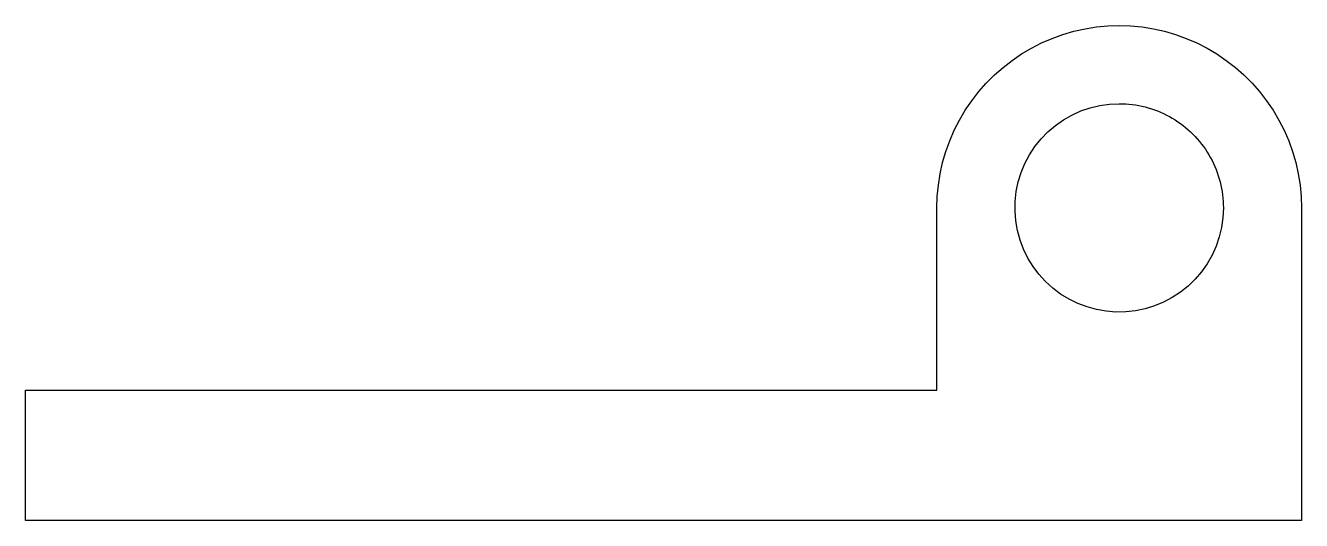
# Model space of a CAD drawing. Header units: metres. Extents: x -37 to 12, y 0 to 19.
import ezdxf

# ---------------------------------------------------------------- set-up
doc = ezdxf.new("R2010")
doc.units = ezdxf.units.M

msp = doc.modelspace()

# ---------------------------------------------------------------- linework, layer by layer
for points in [[(-2, 12), (-1.986, 12.44), (-1.945, 12.877), (-1.876, 13.312), (-1.78, 13.741), (-1.657, 14.163), (-1.508, 14.577), (-1.334, 14.98), (-1.134, 15.372), (-0.91, 15.751), (-0.663, 16.114), (-0.394, 16.462), (-0.103, 16.792), (0.208, 17.103), (0.538, 17.394), (0.886, 17.663), (1.249, 17.91), (1.628, 18.134), (2.02, 18.334), (2.423, 18.508), (2.837, 18.657), (3.259, 18.78), (3.688, 18.876), (4.123, 18.945), (4.56, 18.986), (5, 19), (5.44, 18.986), (5.877, 18.945), (6.312, 18.876), (6.741, 18.78), (7.163, 18.657), (7.577, 18.508), (7.98, 18.334), (8.372, 18.134), (8.751, 17.91), (9.114, 17.663), (9.462, 17.394), (9.792, 17.103), (10.103, 16.792), (10.394, 16.462), (10.663, 16.114), (10.91, 15.751), (11.134, 15.372), (11.334, 14.98), (11.508, 14.577), (11.657, 14.163), (11.78, 13.741), (11.876, 13.312), (11.945, 12.877), (11.986, 12.44), (12, 12)], [(9, 12), (8.982, 11.624), (8.929, 11.25), (8.841, 10.884), (8.719, 10.528), (8.564, 10.184), (8.377, 9.857), (8.161, 9.548), (7.916, 9.262), (7.645, 9), (7.351, 8.764), (7.036, 8.557), (6.703, 8.381), (6.355, 8.236), (5.995, 8.126), (5.626, 8.049), (5.251, 8.008), (4.874, 8.002), (4.499, 8.032), (4.127, 8.096), (3.764, 8.196), (3.411, 8.329), (3.073, 8.495), (2.752, 8.692), (2.45, 8.918), (2.172, 9.172), (1.918, 9.45), (1.692, 9.752), (1.495, 10.073), (1.329, 10.411), (1.196, 10.764), (1.096, 11.127), (1.032, 11.499), (1.002, 11.874), (1.008, 12.251), (1.049, 12.626), (1.126, 12.995), (1.236, 13.355), (1.381, 13.703), (1.557, 14.036), (1.764, 14.351), (2, 14.645), (2.262, 14.916), (2.548, 15.161), (2.857, 15.377), (3.184, 15.564), (3.528, 15.719), (3.884, 15.841), (4.25, 15.929), (4.624, 15.982), (5, 16)], [(5, 16), (5.126, 15.998), (5.251, 15.992), (5.376, 15.982), (5.501, 15.968), (5.626, 15.951), (5.75, 15.929), (5.873, 15.904), (5.995, 15.874), (6.116, 15.841), (6.236, 15.804), (6.355, 15.764), (6.472, 15.719), (6.589, 15.671), (6.703, 15.619), (6.816, 15.564), (6.927, 15.505), (7.036, 15.443), (7.143, 15.377), (7.248, 15.308), (7.351, 15.236), (7.452, 15.161), (7.55, 15.082), (7.645, 15), (7.738, 14.916), (7.828, 14.828), (7.916, 14.738), (8, 14.645), (8.082, 14.55), (8.161, 14.452), (8.236, 14.351), (8.308, 14.248), (8.377, 14.143), (8.443, 14.036), (8.505, 13.927), (8.564, 13.816), (8.619, 13.703), (8.671, 13.589), (8.719, 13.472), (8.764, 13.355), (8.804, 13.236), (8.841, 13.116), (8.874, 12.995), (8.904, 12.873), (8.929, 12.75), (8.951, 12.626), (8.968, 12.501), (8.982, 12.376), (8.992, 12.251), (8.998, 12.126), (9, 12)], [(-2, 5), (-2, 5.14), (-2, 5.28), (-2, 5.42), (-2, 5.56), (-2, 5.7), (-2, 5.84), (-2, 5.98), (-2, 6.12), (-2, 6.26), (-2, 6.4), (-2, 6.54), (-2, 6.68), (-2, 6.82), (-2, 6.96), (-2, 7.1), (-2, 7.24), (-2, 7.38), (-2, 7.52), (-2, 7.66), (-2, 7.8), (-2, 7.94), (-2, 8.08), (-2, 8.22), (-2, 8.36), (-2, 8.5), (-2, 8.64), (-2, 8.78), (-2, 8.92), (-2, 9.06), (-2, 9.2), (-2, 9.34), (-2, 9.48), (-2, 9.62), (-2, 9.76), (-2, 9.9), (-2, 10.04), (-2, 10.18), (-2, 10.32), (-2, 10.46), (-2, 10.6), (-2, 10.74), (-2, 10.88), (-2, 11.02), (-2, 11.16), (-2, 11.3), (-2, 11.44), (-2, 11.58), (-2, 11.72), (-2, 11.86), (-2, 12)], [(-2, 5), (-2, 5.14), (-2, 5.28), (-2, 5.42), (-2, 5.56), (-2, 5.7), (-2, 5.84), (-2, 5.98), (-2, 6.12), (-2, 6.26), (-2, 6.4), (-2, 6.54), (-2, 6.68), (-2, 6.82), (-2, 6.96), (-2, 7.1), (-2, 7.24), (-2, 7.38), (-2, 7.52), (-2, 7.66), (-2, 7.8), (-2, 7.94), (-2, 8.08), (-2, 8.22), (-2, 8.36), (-2, 8.5), (-2, 8.64), (-2, 8.78), (-2, 8.92), (-2, 9.06), (-2, 9.2), (-2, 9.34), (-2, 9.48), (-2, 9.62), (-2, 9.76), (-2, 9.9), (-2, 10.04), (-2, 10.18), (-2, 10.32), (-2, 10.46), (-2, 10.6), (-2, 10.74), (-2, 10.88), (-2, 11.02), (-2, 11.16), (-2, 11.3), (-2, 11.44), (-2, 11.58), (-2, 11.72), (-2, 11.86), (-2, 12)], [(12, 12), (12, 11.76), (12, 11.52), (12, 11.28), (12, 11.04), (12, 10.8), (12, 10.56), (12, 10.32), (12, 10.08), (12, 9.84), (12, 9.6), (12, 9.36), (12, 9.12), (12, 8.88), (12, 8.64), (12, 8.4), (12, 8.16), (12, 7.92), (12, 7.68), (12, 7.44), (12, 7.2), (12, 6.96), (12, 6.72), (12, 6.48), (12, 6.24), (12, 6), (12, 5.76), (12, 5.52), (12, 5.28), (12, 5.04), (12, 4.8), (12, 4.56), (12, 4.32), (12, 4.08), (12, 3.84), (12, 3.6), (12, 3.36), (12, 3.12), (12, 2.88), (12, 2.64), (12, 2.4), (12, 2.16), (12, 1.92), (12, 1.68), (12, 1.44), (12, 1.2), (12, 0.96), (12, 0.72), (12, 0.48), (12, 0.24), (12, 0)], [(-37, 0), (-37, 0.1), (-37, 0.2), (-37, 0.3), (-37, 0.4), (-37, 0.5), (-37, 0.6), (-37, 0.7), (-37, 0.8), (-37, 0.9), (-37, 1), (-37, 1.1), (-37, 1.2), (-37, 1.3), (-37, 1.4), (-37, 1.5), (-37, 1.6), (-37, 1.7), (-37, 1.8), (-37, 1.9), (-37, 2), (-37, 2.1), (-37, 2.2), (-37, 2.3), (-37, 2.4), (-37, 2.5), (-37, 2.6), (-37, 2.7), (-37, 2.8), (-37, 2.9), (-37, 3), (-37, 3.1), (-37, 3.2), (-37, 3.3), (-37, 3.4), (-37, 3.5), (-37, 3.6), (-37, 3.7), (-37, 3.8), (-37, 3.9), (-37, 4), (-37, 4.1), (-37, 4.2), (-37, 4.3), (-37, 4.4), (-37, 4.5), (-37, 4.6), (-37, 4.7), (-37, 4.8), (-37, 4.9), (-37, 5)], [(-37, 5), (-36.3, 5), (-35.6, 5), (-34.9, 5), (-34.2, 5), (-33.5, 5), (-32.8, 5), (-32.1, 5), (-31.4, 5), (-30.7, 5), (-30, 5), (-29.3, 5), (-28.6, 5), (-27.9, 5), (-27.2, 5), (-26.5, 5), (-25.8, 5), (-25.1, 5), (-24.4, 5), (-23.7, 5), (-23, 5), (-22.3, 5), (-21.6, 5), (-20.9, 5), (-20.2, 5), (-19.5, 5), (-18.8, 5), (-18.1, 5), (-17.4, 5), (-16.7, 5), (-16, 5), (-15.3, 5), (-14.6, 5), (-13.9, 5), (-13.2, 5), (-12.5, 5), (-11.8, 5), (-11.1, 5), (-10.4, 5), (-9.7, 5), (-9, 5), (-8.3, 5), (-7.6, 5), (-6.9, 5), (-6.2, 5), (-5.5, 5), (-4.8, 5), (-4.1, 5), (-3.4, 5), (-2.7, 5), (-2, 5)], [(-20, 5), (-19.64, 5), (-19.28, 5), (-18.92, 5), (-18.56, 5), (-18.2, 5), (-17.84, 5), (-17.48, 5), (-17.12, 5), (-16.76, 5), (-16.4, 5), (-16.04, 5), (-15.68, 5), (-15.32, 5), (-14.96, 5), (-14.6, 5), (-14.24, 5), (-13.88, 5), (-13.52, 5), (-13.16, 5), (-12.8, 5), (-12.44, 5), (-12.08, 5), (-11.72, 5), (-11.36, 5), (-11, 5), (-10.64, 5), (-10.28, 5), (-9.92, 5), (-9.56, 5), (-9.2, 5), (-8.84, 5), (-8.48, 5), (-8.12, 5), (-7.76, 5), (-7.4, 5), (-7.04, 5), (-6.68, 5), (-6.32, 5), (-5.96, 5), (-5.6, 5), (-5.24, 5), (-4.88, 5), (-4.52, 5), (-4.16, 5), (-3.8, 5), (-3.44, 5), (-3.08, 5), (-2.72, 5), (-2.36, 5), (-2, 5)], [(12, 0), (11.02, 0), (10.04, 0), (9.06, 0), (8.08, 0), (7.1, 0), (6.12, 0), (5.14, 0), (4.16, 0), (3.18, 0), (2.2, 0), (1.22, 0), (0.24, 0), (-0.74, 0), (-1.72, 0), (-2.7, 0), (-3.68, 0), (-4.66, 0), (-5.64, 0), (-6.62, 0), (-7.6, 0), (-8.58, 0), (-9.56, 0), (-10.54, 0), (-11.52, 0), (-12.5, 0), (-13.48, 0), (-14.46, 0), (-15.44, 0), (-16.42, 0), (-17.4, 0), (-18.38, 0), (-19.36, 0), (-20.34, 0), (-21.32, 0), (-22.3, 0), (-23.28, 0), (-24.26, 0), (-25.24, 0), (-26.22, 0), (-27.2, 0), (-28.18, 0), (-29.16, 0), (-30.14, 0), (-31.12, 0), (-32.1, 0), (-33.08, 0), (-34.06, 0), (-35.04, 0), (-36.02, 0), (-37, 0)]]:
    msp.add_lwpolyline(points)

doc.saveas('drawing.dxf')
